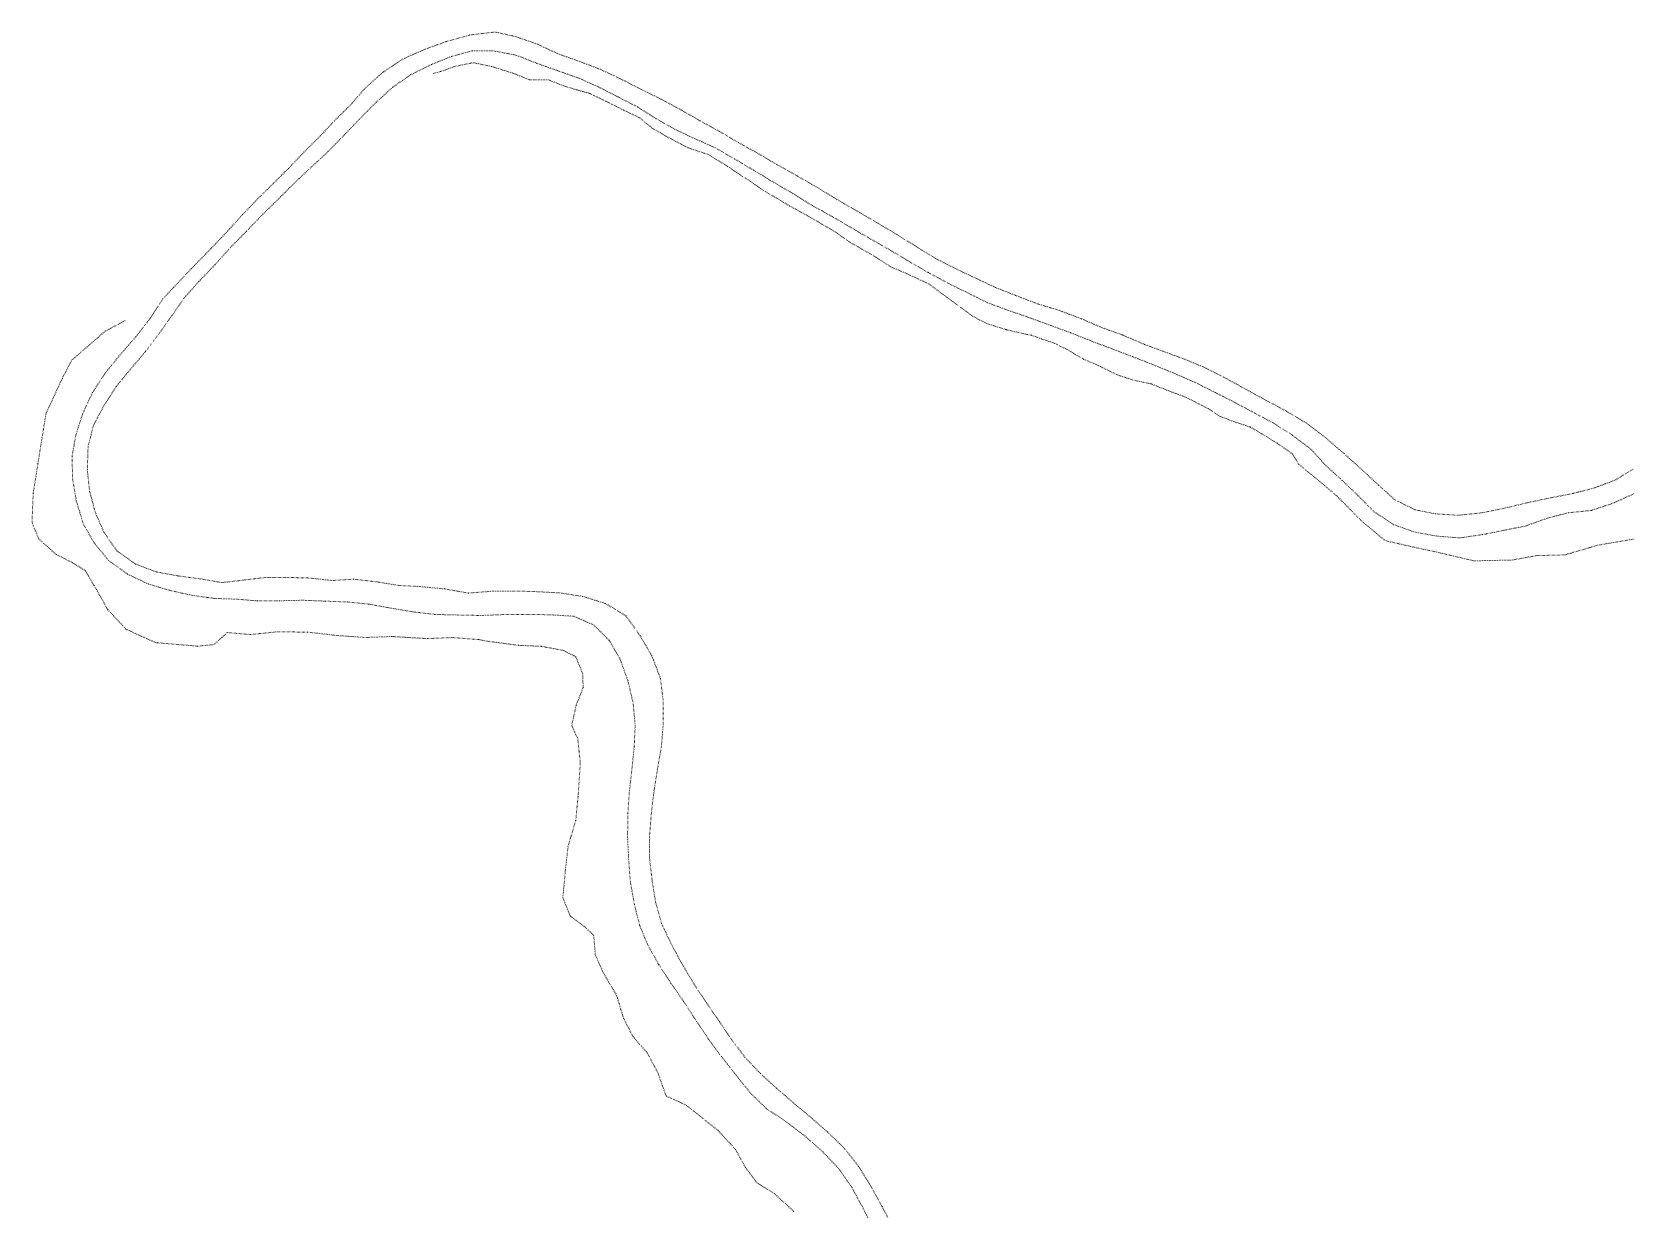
# Model space of a CAD drawing. Extents: x 682410 to 689460, y 7661803 to 7669124.
# Drawn here: x 683913.5 to 684360.8, y 7665763.2 to 7666092.3 of the extents above; entities that cross this region are included whole.
import ezdxf

# ---------------------------------------------------------------- set-up
doc = ezdxf.new("R2010")
doc.units = 0
doc.header["$MEASUREMENT"] = 0
doc.linetypes.add('DOT', pattern=[0.25, 0, -0.25])
doc.layers.add('02 TOE_Line', color=1, linetype='DOT', lineweight=20)

msp = doc.modelspace()

# ---------------------------------------------------------------- linework, layer by layer
at = {"layer": '02 TOE_Line'}
for points in [[(684361.13, 7665970.09, 4267.99), (684356.13, 7665967.05, 4267.62), (684350.35, 7665964.86, 4267.12), (684344.47, 7665963.33, 4266.74), (684338.02, 7665962.06, 4266.26), (684331.66, 7665960.72, 4265.73), (684325.25, 7665959.2, 4265.17), (684318.84, 7665957.88, 4264.71), (684312.32, 7665957.19, 4264.3), (684305.87, 7665957.59, 4263.82), (684300.11, 7665958.73, 4263.33), (684294.47, 7665961.53, 4263.07), (684289.93, 7665965.65, 4262.97), (684285.05, 7665970.15, 4262.66), (684280.15, 7665974.57, 4262.28), (684275.09, 7665978.89, 4262.02), (684269.7, 7665983, 4261.87), (684264.19, 7665986.28, 4261.59), (684258.41, 7665989.37, 4261.21), (684252.96, 7665992.35, 4260.72), (684247.51, 7665995.34, 4260.23), (684241.65, 7665998.34, 4259.88), (684235.74, 7666000.81, 4259.42), (684224.43, 7666004.99, 4258.28), (684218.46, 7666007.56, 4257.72), (684212.56, 7666009.68, 4257.31), (684206.92, 7666012.1, 4256.82), (684200.62, 7666014.48, 4256.25), (684194.81, 7666016.23, 4255.71), (684188.48, 7666018.66, 4254.97), (684182.89, 7666020.86, 4254.3), (684177.47, 7666023.38, 4253.61), (684172.06, 7666025.98, 4252.79), (684166.11, 7666028.96, 4251.87), (684160.5, 7666032.43, 4251.31), (684155.27, 7666035.69, 4250.71), (684149.93, 7666038.87, 4250.06), (684144.09, 7666042.28, 4249.22), (684138.46, 7666045.51, 4248.29), (684132.74, 7666049, 4247.45), (684127.52, 7666052.02, 4246.83), (684121.58, 7666055.34, 4245.98), (684116.37, 7666058.4, 4245.33), (684110.97, 7666061.4, 4244.79), (684105.61, 7666064.53, 4244.33), (684100.23, 7666067.5, 4243.87), (684095, 7666070.49, 4243.35), (684089.61, 7666073.4, 4242.92), (684083.68, 7666076.32, 4242.43), (684077.84, 7666079.32, 4241.95), (684072.32, 7666081.89, 4241.76), (684066.12, 7666084.23, 4241.58), (684060.5, 7666086.23, 4241.38), (684054.81, 7666088.89, 4241.13), (684048.9, 7666090.96, 4240.66), (684042.96, 7666092.3, 4239.97), (684035.84, 7666091.46, 4239.05), (684029.3, 7666089.62, 4238.25), (684023.02, 7666087.36, 4237.44), (684017.16, 7666084.74, 4236.62), (684011.78, 7666081.17, 4235.75), (684006.87, 7666076.87, 4235.05), (684002.78, 7666072.16, 4234.57), (683998.29, 7666067.73, 4233.98), (683994.07, 7666063.22, 4233.31), (683989.37, 7666058.56, 4232.58), (683985.19, 7666054.15, 4232.13), (683980.87, 7666049.86, 4231.67), (683976.57, 7666045.62, 4231.33), (683972.33, 7666041.23, 4230.86), (683968.14, 7666036.58, 4230.59), (683963.43, 7666031.64, 4230.23), (683958.92, 7666027.06, 4229.88), (683954.45, 7666022.36, 4229.57), (683950.11, 7666017.73, 4229.05), (683946.53, 7666012.22, 4228.53), (683942.5, 7666007.06, 4227.97), (683938.1, 7666002.02, 4227.31), (683933.93, 7665996.85, 4226.54), (683930.38, 7665991.48, 4225.73), (683927.63, 7665985.49, 4224.88), (683925.73, 7665979.53, 4223.93), (683924.68, 7665973.6, 4223.17), (683924.86, 7665967.29, 4222.35), (683925.89, 7665961.18, 4221.65), (683927.84, 7665954.75, 4220.82), (683930.97, 7665949.35, 4220.19), (683934.91, 7665944.59, 4219.65), (683940.23, 7665940.7, 4219.01), (683946.07, 7665937.97, 4218.42), (683951.85, 7665936.22, 4217.62), (683958.35, 7665934.78, 4216.7), (683964.49, 7665933.94, 4215.91), (683970.53, 7665933.74, 4215.13), (683976.64, 7665933.25, 4214.42), (683982.67, 7665933.29, 4213.69), (683989.18, 7665933.43, 4213.07), (683995.55, 7665933.18, 4212.59), (684001.6, 7665932.95, 4212.19), (684007.76, 7665932.34, 4211.7), (684013.66, 7665931.26, 4211.05), (684020.04, 7665930.19, 4210.54), (684026.06, 7665929.47, 4209.98), (684032.74, 7665929.3, 4209.24), (684039.01, 7665929.18, 4208.51), (684045.67, 7665929.44, 4207.75), (684051.88, 7665929.47, 4206.8), (684058.22, 7665929.38, 4206.05), (684064.97, 7665928.96, 4205.36), (684070.52, 7665926.54, 4204.6), (684074.89, 7665922.19, 4204.05), (684077.89, 7665916.98, 4203.43), (684080.11, 7665910.9, 4202.69), (684081.53, 7665904.77, 4202.05), (684082.12, 7665898.54, 4201.43), (684081.83, 7665892.28, 4200.62), (684081.19, 7665886.03, 4199.8), (684080.48, 7665879.81, 4199.11), (684080.07, 7665873.78, 4198.41), (684080, 7665867.11, 4197.62), (684080.31, 7665860.84, 4196.88), (684080.79, 7665854.63, 4196.2), (684081.91, 7665848.34, 4195.56), (684083.41, 7665842.41, 4194.88), (684085.74, 7665836.87, 4194.39), (684088.78, 7665831.49, 4194.02), (684092.15, 7665826.31, 4193.73), (684095.67, 7665821.27, 4193.39), (684099.05, 7665816.07, 4193.11), (684102.64, 7665810.71, 4193.03), (684106.21, 7665805.83, 4192.9), (684110.38, 7665800.63, 4192.67), (684114.41, 7665795.59, 4192.44), (684118.85, 7665791.27, 4192.29), (684124.45, 7665787.57, 4192.27), (684129.54, 7665783.66, 4191.89), (684134.57, 7665779.21, 4191.35), (684139.15, 7665774.41, 4190.64), (684142.77, 7665769.12, 4189.84), (684145.94, 7665763.29, 4188.95), (684148.64, 7665757.71, 4188.07)], [(684361.27, 7665963.18, 4267.75), (684355.51, 7665960.56, 4267.26), (684349.42, 7665958.54, 4266.8), (684342.95, 7665957.89, 4266.35), (684336.85, 7665956.3, 4265.91), (684330.99, 7665954.18, 4265.43), (684324.97, 7665952.98, 4265.05), (684318.9, 7665951.78, 4264.65), (684312.71, 7665950.86, 4264.18), (684306.49, 7665951.33, 4263.93), (684300.25, 7665952.43, 4263.56), (684294.22, 7665954.55, 4263.28), (684288.67, 7665958.17, 4262.99), (684284.18, 7665962.74, 4262.82), (684279.79, 7665966.92, 4262.5), (684275.12, 7665971.17, 4262.18), (684271.02, 7665975.71, 4261.92), (684265.89, 7665979.54, 4261.69), (684260.56, 7665982.96, 4261.33), (684255.21, 7665985.82, 4260.95), (684249.72, 7665988.74, 4260.68), (684244.29, 7665991.5, 4260.23), (684238.68, 7665994.33, 4259.79), (684232.97, 7665996.81, 4259.23), (684227.08, 7665999.21, 4258.65), (684221.13, 7666001.54, 4258.03), (684215.29, 7666003.77, 4257.47), (684209.42, 7666005.99, 4257.02), (684203.78, 7666008.24, 4256.52), (684192.21, 7666012.49, 4255.47), (684186.32, 7666014.51, 4254.74), (684180.66, 7666016.6, 4254.06), (684175.05, 7666019.38, 4253.43), (684169.41, 7666022.17, 4252.54), (684164.02, 7666025.07, 4251.8), (684158.37, 7666028.36, 4251.15), (684153.2, 7666031.44, 4250.64), (684147.95, 7666034.41, 4250.01), (684137.23, 7666040.69, 4248.38), (684131.68, 7666043.75, 4247.61), (684126.15, 7666047.17, 4246.87), (684120.67, 7666050.37, 4246.15), (684115.16, 7666053.71, 4245.42), (684109.86, 7666056.83, 4244.85), (684104.47, 7666059.95, 4244.34), (684098.69, 7666062.51, 4243.92), (684093.17, 7666065.12, 4243.34), (684087.86, 7666068.14, 4242.89), (684082.73, 7666071.37, 4242.45), (684077.31, 7666074.15, 4242.05), (684071.87, 7666076.95, 4241.82), (684066.38, 7666079.39, 4241.52), (684060.32, 7666081.53, 4241.13), (684054.58, 7666083.57, 4240.9), (684048.79, 7666085.83, 4240.47), (684042.68, 7666087.01, 4239.75), (684036.58, 7666087.08, 4238.99), (684030.75, 7666085.46, 4238.23), (684025.16, 7666083.21, 4237.39), (684019.32, 7666080.35, 4236.56), (684014.29, 7666076.82, 4235.75), (684009.71, 7666072.66, 4235.01), (684005.02, 7666067.94, 4234.35), (684000.78, 7666063.49, 4233.76), (683996.21, 7666058.83, 4233.09), (683991.62, 7666054.57, 4232.52), (683987.04, 7666050.27, 4231.95), (683982.38, 7666045.6, 4231.46), (683977.89, 7666041.23, 4231.1), (683973.41, 7666036.55, 4230.71), (683968.98, 7666032.08, 4230.43), (683964.59, 7666027.17, 4230.04), (683960.12, 7666022.51, 4229.71), (683956.1, 7666018.04, 4229.33), (683952.63, 7666013.03, 4228.82), (683949.13, 7666008.14, 4228.3), (683945.23, 7666002.99, 4227.6), (683941.14, 7665998.14, 4226.94), (683937.01, 7665993.16, 4226.27), (683933.6, 7665987.82, 4225.5), (683930.7, 7665982.37, 4224.47), (683929.18, 7665976.49, 4223.49), (683928.96, 7665969.87, 4222.56), (683929.61, 7665963.86, 4221.74), (683931.23, 7665957.89, 4220.82), (683933.63, 7665952.36, 4220.06), (683937.29, 7665947.16, 4219.37), (683942.57, 7665943.5, 4218.73), (683948.27, 7665941.34, 4218), (683954.7, 7665940.18, 4217.07), (683960.73, 7665939.38, 4216.16), (683966.66, 7665938.36, 4215.34), (683972.52, 7665939.05, 4214.65), (683978.77, 7665939.81, 4214.05), (683984.87, 7665939.82, 4213.38), (683991.15, 7665939.64, 4212.76), (683997.3, 7665938.96, 4212.28), (684003.49, 7665939.32, 4211.69), (684009.97, 7665938.56, 4211.25), (684016.19, 7665937.55, 4210.77), (684021.4, 7665937.31, 4210.27), (684028.86, 7665936.6, 4209.56), (684035.53, 7665935.44, 4208.88), (684041.79, 7665935.93, 4208.02), (684048.41, 7665936.01, 4207.21), (684054.67, 7665935.83, 4206.43), (684061.08, 7665935.49, 4205.93), (684067.53, 7665934.49, 4205.37), (684073.85, 7665932.49, 4204.78), (684079.53, 7665929.1, 4204.39), (684083.54, 7665923.47, 4204.06), (684086.79, 7665917.87, 4203.49), (684089.17, 7665911.6, 4202.9), (684089.97, 7665905.32, 4202.16), (684089.98, 7665898.92, 4201.44), (684089.45, 7665892.6, 4200.7), (684088.38, 7665886.35, 4199.88), (684087.43, 7665880.47, 4199.16), (684086.69, 7665874.2, 4198.42), (684086.13, 7665867.46, 4197.59), (684086.14, 7665861.33, 4196.76), (684086.84, 7665855.19, 4195.98), (684087.85, 7665848.85, 4195.29), (684089.49, 7665843.03, 4194.76), (684092.18, 7665837.41, 4194.25), (684095.13, 7665831.9, 4193.91), (684098.53, 7665826.2, 4193.62), (684102.06, 7665820.88, 4193.38), (684105.72, 7665815.59, 4193.2), (684109.13, 7665810.48, 4193.05), (684112.77, 7665805.7, 4192.9), (684117.13, 7665801.1, 4192.79), (684121.67, 7665796.99, 4192.72), (684126.41, 7665792.88, 4192.53), (684131.31, 7665788.77, 4192.2), (684136.01, 7665784.68, 4191.7), (684140.55, 7665780.27, 4191.09), (684144.59, 7665775.15, 4190.37), (684147.86, 7665769.85, 4189.59), (684151.2, 7665763.82, 4188.72), (684154.2, 7665757.97, 4187.83)], [(684361.36, 7665950.55, 4259.91), (684351.28, 7665948.84, 4260.27), (684342.06, 7665946.12, 4259.57), (684334.13, 7665945.91, 4259.92), (684327.27, 7665944.66, 4259.66), (684316.56, 7665944.46, 4260), (684306.71, 7665946.78, 4261.35), (684299.65, 7665948.3, 4261.39), (684291.73, 7665950.11, 4260.3), (684285.1, 7665955.7, 4260.62), (684278.27, 7665962.61, 4260.35), (684272.07, 7665967.82, 4259.76), (684267.59, 7665971.5, 4259.6), (684265.82, 7665974.4, 4259.94), (684261.56, 7665977.36, 4259.72), (684257.29, 7665979.96, 4259.39), (684254.07, 7665981.85, 4259.25), (684249.35, 7665983.41, 4258.49), (684245.6, 7665984.86, 4258.04), (684242.29, 7665987.02, 4257.98), (684236.1, 7665990.17, 4257.44), (684230.77, 7665992.18, 4256.73), (684226.41, 7665993.91, 4256.29), (684221.24, 7665995.03, 4255.16), (684216.96, 7665996.41, 4254.55), (684212.08, 7665998.85, 4254.45), (684207.45, 7666000.84, 4254.33), (684203.01, 7666003.45, 4254.45), (684199.44, 7666005.25, 4254.39), (684195.68, 7666006.53, 4253.95), (684192.96, 7666007.5, 4253.68), (684191.12, 7666007.87, 4253.29), (684185.95, 7666009.06, 4252.36), (684180.35, 7666010.79, 4251.56), (684176.51, 7666012.84, 4251.36), (684171.98, 7666016.14, 4251.36), (684167.36, 7666019.52, 4251.27), (684164.31, 7666021.84, 4251.19), (684158.29, 7666024.62, 4250.18), (684153.48, 7666026.69, 4249.32), (684149.12, 7666029.54, 4248.9), (684142.4, 7666033.38, 4248.02), (684137.61, 7666036.68, 4247.51), (684131.5, 7666040.25, 4246.66), (684125.21, 7666043.74, 4245.66), (684118.41, 7666047.76, 4244.79), (684112.83, 7666051.5, 4244.27), (684107.95, 7666054.71, 4243.96), (684102.63, 7666058.02, 4243.6), (684096.94, 7666059.92, 4242.83), (684091.27, 7666062.87, 4242.39), (684086.73, 7666065.55, 4242.06), (684083.44, 7666068.27, 4242.07), (684078.82, 7666070.5, 4241.92), (684074.02, 7666072.9, 4241.59), (684069.39, 7666075.13, 4241.18), (684062.7, 7666077.02, 4240), (684057.9, 7666078.91, 4239.91), (684052.59, 7666078.91, 4238.44), (684048.48, 7666080.62, 4238.18), (684041.96, 7666082.68, 4237.87), (684036.82, 7666083.71, 4237.8), (684031.68, 7666082.68, 4237.38), (684028.42, 7666081.48, 4237.03), (684025.34, 7666080.62, 4236.72)], [(684126.49, 7665762.57, 4181.94), (684121.02, 7665767.54, 4182.4), (684116.16, 7665770.56, 4182.23), (684112.89, 7665774.91, 4183.58), (684110.16, 7665779.9, 4185.45), (684105.29, 7665785.19, 4185.98), (684100.09, 7665789.3, 4185.31), (684096.42, 7665792.26, 4184.55), (684090.78, 7665794.84, 4182.8), (684088.41, 7665801.45, 4184.31), (684085.48, 7665806.89, 4185.01), (684081.52, 7665811.43, 4184.66), (684078.84, 7665816.62, 4185.45), (684076.94, 7665822.97, 4187.07), (684073.19, 7665829.3, 4187.35), (684070.98, 7665834.3, 4187.76), (684070.52, 7665839.76, 4189), (684068.02, 7665842.13, 4188.11), (684063.96, 7665845.16, 4186.08), (684061.9, 7665850.31, 4185.84), (684062.59, 7665857.8, 4187.54), (684063.37, 7665864.68, 4189.04), (684065.51, 7665871.89, 4191.45), (684066.18, 7665878.65, 4192.93), (684066.78, 7665887.96, 4194.45), (684066.1, 7665894.64, 4195.04), (684064.38, 7665898.45, 4194.89), (684065.63, 7665904.1, 4197.1), (684067.58, 7665909.01, 4199.06), (684067.45, 7665912.88, 4200.5), (684065.51, 7665917.65, 4201.82), (684061.92, 7665919.44, 4202.24), (684055.89, 7665920.55, 4203.02), (684049.48, 7665920.83, 4203.8), (684040.55, 7665922.01, 4206.02), (684038.37, 7665922.44, 4206.67), (684031.11, 7665923, 4208.1), (684023.95, 7665922.71, 4208.39), (684014.01, 7665923.3, 4208.6), (684006.61, 7665923.02, 4208.6), (683998.62, 7665923.59, 4209.4), (683990.5, 7665924.52, 4210.49), (683982.02, 7665924.61, 4211.15), (683974.61, 7665923.84, 4211.46), (683968.07, 7665924.4, 4212.06), (683964.4, 7665921.04, 4210.02), (683959.79, 7665920.6, 4209.85), (683948.04, 7665921.58, 4210.41), (683939.83, 7665925.3, 4211.85), (683934.67, 7665930.81, 4214.35), (683931.46, 7665936.54, 4216.73), (683930.84, 7665937.52, 4217.12), (683928.43, 7665941.66, 4218.29), (683924.83, 7665943.93, 4217.65), (683920.2, 7665946.26, 4216.33), (683915.39, 7665950.59, 4215.1), (683913.5, 7665955.11, 4215.3), (683913.83, 7665963.32, 4217.37), (683915.18, 7665971.79, 4219.71), (683917.39, 7665985.6, 4221.11), (683922, 7665995.55, 4222.5), (683924.57, 7666000.51, 4223), (683933.87, 7666008.59, 4226.93), (683939.55, 7666011.63, 4228.75)]]:
    msp.add_polyline3d(points, dxfattribs=at)

doc.saveas('drawing.dxf')
